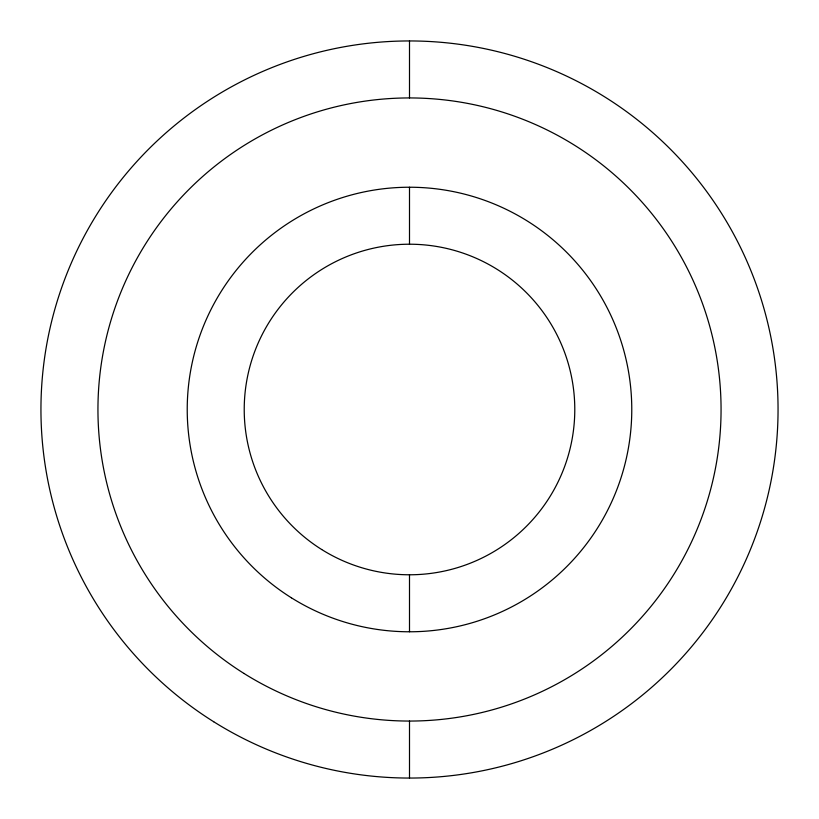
<?xml version="1.0" encoding="UTF-8"?>
<svg xmlns="http://www.w3.org/2000/svg" width="819" height="819" viewBox="0 0 819 819"><rect width="100%" height="100%" fill="white"/><g stroke="black" fill="none" stroke-linecap="round" stroke-linejoin="round"><path stroke-width="1.23" d="M409.5 40.95L409.5 97.942M409.5 187.234L409.5 244.226M409.5 574.774L409.5 631.766M409.5 721.058L409.5 778.05M213.687 721.734A368.55 368.55 0 0 0 777.804 422.962A368.55 368.55 0 0 0 237.008 83.804A368.55 368.55 0 0 0 213.687 721.734M321.693 549.518A165.274 165.274 0 0 0 574.672 415.54A165.274 165.274 0 0 0 332.145 263.442A165.274 165.274 0 0 0 321.693 549.518M243.97 673.443A311.558 311.558 0 0 0 720.853 420.874A311.558 311.558 0 0 0 263.677 134.173A311.558 311.558 0 0 0 243.97 673.443M291.41 597.809A222.266 222.266 0 0 0 631.623 417.618A222.266 222.266 0 0 0 305.467 213.083A222.266 222.266 0 0 0 291.41 597.809"/></g></svg>
